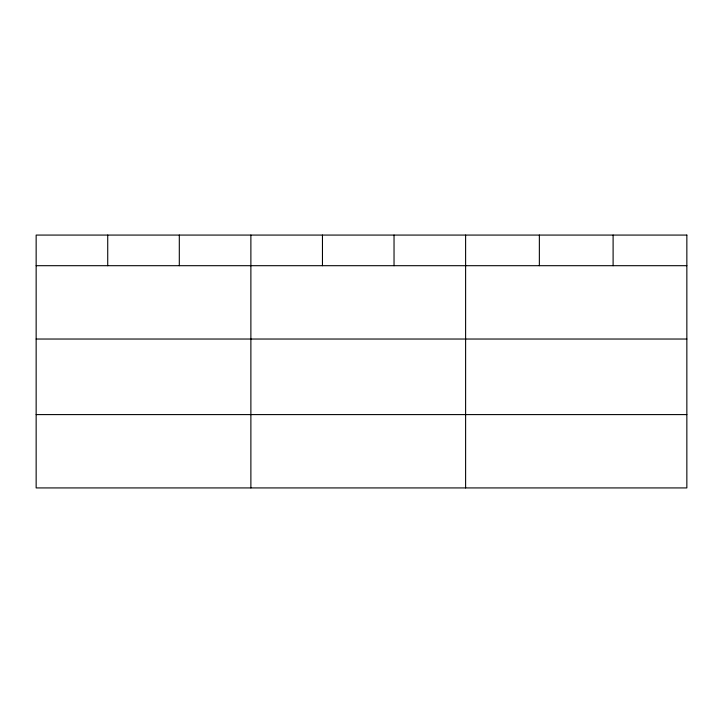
<?xml version="1.0" encoding="UTF-8"?>
<svg xmlns="http://www.w3.org/2000/svg" width="723" height="723" viewBox="0 0 723 723"><rect width="100%" height="100%" fill="white"/><g stroke="black" fill="none" stroke-linecap="round" stroke-linejoin="round"><path stroke-width="1.08" d="M36.15 265.693L686.85 265.693M36.15 339.033L686.85 339.033M36.15 414.595L686.85 414.595M613.104 235.074L613.104 265.693M539.358 235.074L539.358 265.693M465.612 235.074L465.612 487.926M394.035 235.074L394.035 265.693M322.458 235.074L322.458 265.693M250.881 235.074L250.881 487.926M179.304 235.074L179.304 265.693M107.727 235.074L107.727 265.693M686.85 235.074L36.15 235.074L36.15 487.926L686.85 487.926L686.85 235.074"/></g></svg>
